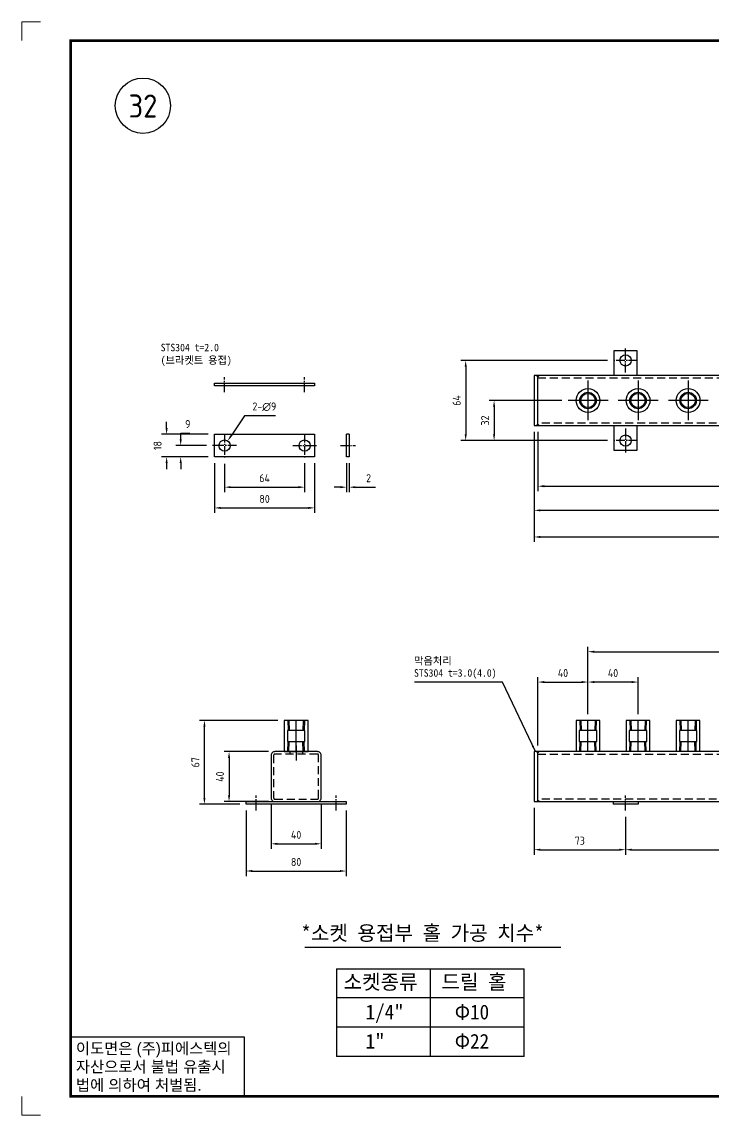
# Model space of a CAD drawing. Header units: millimetres. Extents: x 282 to 14566, y -4134 to 5341.
# Drawn here: x 8049 to 8602, y -4134 to -3260 of the extents above; entities that cross this region are included whole.
import ezdxf
from ezdxf.enums import TextEntityAlignment as Align

# ---------------------------------------------------------------- set-up
doc = ezdxf.new("R2010")
doc.units = ezdxf.units.MM
for name, pattern in [('CENTER', [50.8, 31.75, -6.35, 6.35, -6.35]), ('CENTER1', [10, 7, -1, 1, -1]), ('HIDDEN2', [4.7625, 3.175, -1.5875])]:
    doc.linetypes.add(name, pattern=pattern)
for name, color, linetype in [('CENTER', 1, 'CENTER'), ('FORMAT-1', 7, 'Continuous'), ('THIN', 3, 'Continuous')]:
    doc.layers.add(name, color=color, linetype=linetype)
doc.styles.add('h1', font='')
doc.styles.add('HAN', font='')
doc.styles.get("Standard").update_dxf_attribs({"font": 'ISOCP.SHX', "bigfont": 'WHGTXT.SHX'})
doc.styles.get('h1').set_extended_font_data('New Gulim')
doc.styles.get('HAN').set_extended_font_data('GulimChe')
doc.dimstyles.new('PS-2', dxfattribs={"dimscale": 2, "dimtxt": 3.2, "dimasz": 2.5, "dimexe": 2, "dimexo": 2.5, "dimgap": 2, "dimtad": 1, "dimtoh": 1, "dimrnd": 0.05, "dimzin": 12, "dimdsep": 46, "dimtxsty": 'Standard', "dimcen": 0, "dimclrt": 2, "dimazin": 3, "dimtfac": 1, "dimtofl": 0, "dimtmove": 0, "dimatfit": 3, "dimfxl": 0, "dimtolj": 1, "dimtzin": 0, "dimarcsym": 0})

# ---------------------------------------------------------------- blocks, each defined once
blk = doc.blocks.new('rcw345trcw45t')
for p, q in [((53002.75, -14361.01), (52983.75, -14361.01)), ((52983.75, -14361.01), (52983.75, -14386.01)), ((52987.52, -14361.01), (52987.77, -14369.01)), ((52998.97, -14361.01), (52998.72, -14369.01)), ((53002.75, -14386.01), (53002.75, -14361.01)), ((52987.52, -14386.01), (52987.77, -14378.01)), ((52998.97, -14386.01), (52998.72, -14378.01)), ((52983.75, -14386.01), (53002.75, -14386.01))]:
    blk.add_line(p, q)
blk.add_lwpolyline([(52986.25, -14377.76, 0.414214), (52986.5, -14378.01), (53000, -14378.01, 0.414214), (53000.25, -14377.76), (53000.25, -14369.26, 0.414214), (53000, -14369.01), (52986.5, -14369.01, 0.414214), (52986.25, -14369.26)], format="xyb", close=True)
at = {"layer": 'CENTER'}
blk.add_lwpolyline([(52993.25, -14386.01), (52993.25, -14378.01), (52993.25, -14369.01), (52993.25, -14361.01)], dxfattribs=at)
at = {"layer": 'THIN'}
for p, q in [((52986.67, -14361.01), (52986.92, -14369.01)), ((52999.83, -14361.01), (52999.58, -14369.01)), ((52986.67, -14386.01), (52986.92, -14378.01)), ((52999.83, -14386.01), (52999.58, -14378.01))]:
    blk.add_line(p, q, dxfattribs=at)
blk = doc.blocks.new('*D526')
at = {"color": 0, "lineweight": -2}
for p, q in [((8228.53, -3890.1), (8228.53, -3942.53)), ((8308.53, -3890.1), (8308.53, -3942.53)), ((8233.53, -3938.53), (8303.53, -3938.53))]:
    blk.add_line(p, q, dxfattribs=at)
at = {"color": 0}
for points in [[(8233.53, -3937.7), (8233.53, -3939.36), (8228.53, -3938.53)], [(8303.53, -3937.7), (8303.53, -3939.36), (8308.53, -3938.53)]]:
    blk.add_solid(points, dxfattribs=at)
at = {"layer": 'DEFPOINTS', "color": 0}
for p in [(8228.53, -3885.1), (8308.53, -3885.1), (8308.53, -3938.53)]:
    blk.add_point(p, dxfattribs=at)
at = {"color": 2, "insert": (8268.53, -3931.33), "char_height": 6.4, "attachment_point": 5}
blk.add_mtext('\\A1;80', dxfattribs=at)
blk = doc.blocks.new('*D527')
at = {"color": 0, "lineweight": -2}
for p, q in [((8203.34, -3612.45), (8203.34, -3652.29)), ((8283.34, -3612.45), (8283.34, -3652.29)), ((8208.34, -3648.29), (8278.34, -3648.29))]:
    blk.add_line(p, q, dxfattribs=at)
at = {"color": 0}
for points in [[(8208.34, -3647.46), (8208.34, -3649.12), (8203.34, -3648.29)], [(8278.34, -3647.46), (8278.34, -3649.12), (8283.34, -3648.29)]]:
    blk.add_solid(points, dxfattribs=at)
at = {"layer": 'DEFPOINTS', "color": 0}
for p in [(8203.34, -3607.45), (8283.34, -3607.45), (8283.34, -3648.29)]:
    blk.add_point(p, dxfattribs=at)
at = {"color": 2, "insert": (8243.34, -3641.09), "char_height": 6.4, "attachment_point": 5}
blk.add_mtext('\\A1;80', dxfattribs=at)
blk = doc.blocks.new('*D528')
at = {"color": 0, "lineweight": -2}
for p, q in [((8211.34, -3612.95), (8211.34, -3635.72)), ((8275.34, -3612.45), (8275.34, -3635.72)), ((8216.34, -3631.72), (8270.34, -3631.72))]:
    blk.add_line(p, q, dxfattribs=at)
at = {"color": 0}
for points in [[(8216.34, -3630.89), (8216.34, -3632.55), (8211.34, -3631.72)], [(8270.34, -3630.89), (8270.34, -3632.55), (8275.34, -3631.72)]]:
    blk.add_solid(points, dxfattribs=at)
at = {"layer": 'DEFPOINTS', "color": 0}
for p in [(8211.34, -3607.95), (8275.34, -3607.45), (8275.34, -3631.72)]:
    blk.add_point(p, dxfattribs=at)
at = {"color": 2, "insert": (8243.34, -3624.52), "char_height": 6.4, "attachment_point": 5}
blk.add_mtext('\\A1;64', dxfattribs=at)
blk = doc.blocks.new('*D529')
at = {"color": 0, "lineweight": -2}
for p, q in [((8176.3, -3593.45), (8176.3, -3588.45)), ((8176.3, -3588.45), (8183.57, -3588.45)), ((8196.84, -3598.45), (8172.3, -3598.45)), ((8198.34, -3607.45), (8172.3, -3607.45)), ((8176.3, -3612.45), (8176.3, -3617.45))]:
    blk.add_line(p, q, dxfattribs=at)
at = {"color": 0}
for points in [[(8175.47, -3593.45), (8177.14, -3593.45), (8176.3, -3598.45)], [(8175.47, -3612.45), (8177.14, -3612.45), (8176.3, -3607.45)]]:
    blk.add_solid(points, dxfattribs=at)
at = {"layer": 'DEFPOINTS', "color": 0}
for p in [(8176.3, -3598.45), (8201.84, -3598.45), (8203.34, -3607.45)]:
    blk.add_point(p, dxfattribs=at)
at = {"color": 2, "insert": (8181.93, -3581.25), "char_height": 6.4, "attachment_point": 5}
blk.add_mtext('\\A1;9', dxfattribs=at)
blk = doc.blocks.new('*D530')
at = {"color": 0, "lineweight": -2}
for p, q in [((8165.05, -3584.45), (8165.05, -3579.45)), ((8198.34, -3589.45), (8161.05, -3589.45)), ((8198.34, -3607.45), (8161.05, -3607.45)), ((8165.05, -3612.45), (8165.05, -3617.45))]:
    blk.add_line(p, q, dxfattribs=at)
at = {"color": 0}
for points in [[(8164.22, -3584.45), (8165.89, -3584.45), (8165.05, -3589.45)], [(8164.22, -3612.45), (8165.89, -3612.45), (8165.05, -3607.45)]]:
    blk.add_solid(points, dxfattribs=at)
at = {"layer": 'DEFPOINTS', "color": 0}
for p in [(8203.34, -3589.45), (8165.05, -3607.45), (8203.34, -3607.45)]:
    blk.add_point(p, dxfattribs=at)
at = {"color": 2, "insert": (8157.85, -3598.45), "char_height": 6.4, "attachment_point": 5, "rotation": 90}
blk.add_mtext('\\A1;18', dxfattribs=at)
blk = doc.blocks.new('*D531')
at = {"color": 0, "lineweight": -2}
for p, q in [((8308.89, -3612.45), (8308.89, -3635.72)), ((8310.89, -3612.45), (8310.89, -3635.72)), ((8303.89, -3631.72), (8298.89, -3631.72)), ((8315.89, -3631.72), (8331.99, -3631.72))]:
    blk.add_line(p, q, dxfattribs=at)
at = {"color": 0}
for points in [[(8303.89, -3630.89), (8303.89, -3632.55), (8308.89, -3631.72)], [(8315.89, -3630.89), (8315.89, -3632.55), (8310.89, -3631.72)]]:
    blk.add_solid(points, dxfattribs=at)
at = {"layer": 'DEFPOINTS', "color": 0}
for p in [(8308.89, -3607.45), (8310.89, -3607.45), (8310.89, -3631.72)]:
    blk.add_point(p, dxfattribs=at)
at = {"color": 2, "insert": (8326.44, -3624.52), "char_height": 6.4, "attachment_point": 5}
blk.add_mtext('\\A1;2', dxfattribs=at)
blk = doc.blocks.new('*D532')
at = {"color": 0, "lineweight": -2}
for p, q in [((8227.27, -3574.61), (8216.62, -3590.55)), ((8252.11, -3574.61), (8227.27, -3574.61))]:
    blk.add_line(p, q, dxfattribs=at)
at = {"color": 0}
blk.add_solid([(8215.93, -3590.09), (8217.31, -3591.02), (8213.84, -3594.71)], dxfattribs=at)
at = {"layer": 'DEFPOINTS', "color": 0}
for p in [(8213.84, -3594.71), (8208.84, -3602.19)]:
    blk.add_point(p, dxfattribs=at)
at = {"color": 2, "insert": (8243.16, -3567.41), "char_height": 6.4, "attachment_point": 5}
blk.add_mtext('\\A1;2-∅9', dxfattribs=at)
blk = doc.blocks.new('t3')
for p, q in [((0, 15.88), (46.25, 15.88)), ((0, 15.88), (0, 0)), ((46.25, 15.88), (46.25, 0)), ((0, 0), (46.25, 0))]:
    blk.add_line(p, q)
at = {"color": 1, "style": 'h1'}
for s, p in [('이도면은 (주)피에스텍의', (1.4, 11.29)), ('자산으로서 불법 유출시', (1.4, 6.41)), ('법에 의하여 처벌됨.', (1.4, 1.52))]:
    blk.add_text(s, height=3, dxfattribs=at).set_placement(p)
blk = doc.blocks.new('format-3')
at = {"color": 3, "lineweight": 9}
for p, q in [((0, 286.3), (0, 291.3)), ((5, 291.3), (0, 291.3)), ((0, 5), (0, 0)), ((5, 0), (0, 0))]:
    blk.add_line(p, q, dxfattribs=at)
at = {"layer": 'FORMAT-1', "const_width": 0.7}
blk.add_lwpolyline([(13, 5), (13, 286.3), (414.5, 286.3), (414.5, 5)], close=True, dxfattribs=at)
blk.add_blockref('t3', (13, 5))
at = {"style": 'HAN'}
for tag, height, p in [('MODEL-NAME', 3, (386.1, 31.53)), ('SCALE', 2.7, (320.81, 26.29)), ('PART-NAME', 3, (386.1, 26.29)), ('DRA-BY', 3, (260.72, 19.44)), ('CH-BY', 3, (277.21, 19.44)), ('APP-BY', 3, (293.7, 19.44)), ('PART-NO', 3, (386.1, 21.01)), ('CH-DATE', 2.5, (277.21, 7.47)), ('관련업체', 3, (333.52, 9.26)), ('DRA-DATE', 2.5, (260.72, 7.47)), ('APP-DATE', 2.5, (293.7, 7.47))]:
    blk.add_attdef(tag, text='', height=height, dxfattribs=at).set_placement(p, align=Align.MIDDLE_CENTER)
blk = doc.blocks.new('*D475')
at = {"color": 0, "lineweight": -2}
for p, q in [((8461.75, -3838.1), (8461.75, -3783.5)), ((8501.75, -3813.1), (8501.75, -3783.5)), ((8466.75, -3787.5), (8496.75, -3787.5))]:
    blk.add_line(p, q, dxfattribs=at)
at = {"color": 0}
for points in [[(8466.75, -3786.67), (8466.75, -3788.33), (8461.75, -3787.5)], [(8496.75, -3786.67), (8496.75, -3788.33), (8501.75, -3787.5)]]:
    blk.add_solid(points, dxfattribs=at)
at = {"layer": 'DEFPOINTS', "color": 0}
for p in [(8501.75, -3787.5), (8501.75, -3818.1), (8461.75, -3843.1)]:
    blk.add_point(p, dxfattribs=at)
at = {"color": 2, "insert": (8481.75, -3780.3), "char_height": 6.4, "attachment_point": 5}
blk.add_mtext('\\A1;40', dxfattribs=at)
blk = doc.blocks.new('*D476')
at = {"color": 0, "lineweight": -2}
for p, q in [((8501.75, -3813.1), (8501.75, -3759.23)), ((8506.75, -3763.23), (9016.75, -3763.23)), ((9021.75, -3813.1), (9021.75, -3759.23))]:
    blk.add_line(p, q, dxfattribs=at)
at = {"color": 0}
for points in [[(8506.75, -3762.4), (8506.75, -3764.06), (8501.75, -3763.23)], [(9016.75, -3762.4), (9016.75, -3764.06), (9021.75, -3763.23)]]:
    blk.add_solid(points, dxfattribs=at)
at = {"layer": 'DEFPOINTS', "color": 0}
for p in [(9021.75, -3763.23), (8501.75, -3818.1), (9021.75, -3818.1)]:
    blk.add_point(p, dxfattribs=at)
at = {"color": 2, "insert": (8761.75, -3756.03), "char_height": 6.4, "attachment_point": 5}
blk.add_mtext('\\A1;P-40*13=520', dxfattribs=at)
blk = doc.blocks.new('*D478')
at = {"color": 0, "lineweight": -2}
for p, q in [((8461.75, -3587.44), (8461.75, -3634.95)), ((9061.75, -3587.44), (9061.75, -3634.95)), ((8466.75, -3630.95), (9056.75, -3630.95))]:
    blk.add_line(p, q, dxfattribs=at)
at = {"color": 0}
for points in [[(8466.75, -3630.11), (8466.75, -3631.78), (8461.75, -3630.95)], [(9056.75, -3630.11), (9056.75, -3631.78), (9061.75, -3630.95)]]:
    blk.add_solid(points, dxfattribs=at)
at = {"layer": 'DEFPOINTS', "color": 0}
for p in [(8461.75, -3582.44), (9061.75, -3582.44), (9061.75, -3630.95)]:
    blk.add_point(p, dxfattribs=at)
at = {"color": 2, "insert": (8761.75, -3623.75), "char_height": 6.4, "attachment_point": 5}
blk.add_mtext('\\A1;600', dxfattribs=at)
blk = doc.blocks.new('*D479')
at = {"color": 0, "lineweight": -2}
for p, q in [((8458.75, -3587.44), (8458.75, -3654.25)), ((9064.75, -3587.44), (9064.75, -3654.25)), ((9059.75, -3650.25), (8463.75, -3650.25))]:
    blk.add_line(p, q, dxfattribs=at)
at = {"color": 0}
for points in [[(8463.75, -3649.42), (8463.75, -3651.09), (8458.75, -3650.25)], [(9059.75, -3649.42), (9059.75, -3651.09), (9064.75, -3650.25)]]:
    blk.add_solid(points, dxfattribs=at)
at = {"layer": 'DEFPOINTS', "color": 0}
for p in [(8458.75, -3582.44), (9064.75, -3582.44), (8458.75, -3650.25)]:
    blk.add_point(p, dxfattribs=at)
at = {"color": 2, "insert": (8761.75, -3643.05), "char_height": 6.4, "attachment_point": 5}
blk.add_mtext('\\A1;606', dxfattribs=at)
blk = doc.blocks.new('*D480')
at = {"color": 0, "lineweight": -2}
for p, q in [((9104.75, -3582.26), (9104.75, -3675.52)), ((8458.75, -3587.44), (8458.75, -3675.52)), ((8463.75, -3671.52), (9099.75, -3671.52))]:
    blk.add_line(p, q, dxfattribs=at)
at = {"color": 0}
for points in [[(8463.75, -3670.69), (8463.75, -3672.35), (8458.75, -3671.52)], [(9099.75, -3670.69), (9099.75, -3672.35), (9104.75, -3671.52)]]:
    blk.add_solid(points, dxfattribs=at)
at = {"layer": 'DEFPOINTS', "color": 0}
for p in [(8458.75, -3582.44), (9104.75, -3577.26), (9104.75, -3671.52)]:
    blk.add_point(p, dxfattribs=at)
at = {"color": 2, "insert": (8781.75, -3664.32), "char_height": 6.4, "attachment_point": 5}
blk.add_mtext('\\A1;646%%P5', dxfattribs=at)
blk = doc.blocks.new('*D637')
at = {"color": 0, "lineweight": -2}
for p, q in [((8248.53, -3885.1), (8248.53, -3920.8)), ((8288.53, -3885.1), (8288.53, -3920.8)), ((8253.53, -3916.8), (8283.53, -3916.8))]:
    blk.add_line(p, q, dxfattribs=at)
at = {"color": 0}
for points in [[(8253.53, -3915.97), (8253.53, -3917.64), (8248.53, -3916.8)], [(8283.53, -3915.97), (8283.53, -3917.64), (8288.53, -3916.8)]]:
    blk.add_solid(points, dxfattribs=at)
at = {"layer": 'DEFPOINTS', "color": 0}
for p in [(8248.53, -3880.1), (8288.53, -3880.1), (8288.53, -3916.8)]:
    blk.add_point(p, dxfattribs=at)
at = {"color": 2, "insert": (8268.53, -3909.6), "char_height": 6.4, "attachment_point": 5}
blk.add_mtext('\\A1;40', dxfattribs=at)
blk = doc.blocks.new('*D481')
at = {"color": 0, "lineweight": -2}
for p, q in [((8254.03, -3818.1), (8191.27, -3818.1)), ((8195.27, -3880.1), (8195.27, -3823.1)), ((8223.53, -3885.1), (8191.27, -3885.1))]:
    blk.add_line(p, q, dxfattribs=at)
at = {"color": 0}
for points in [[(8194.44, -3823.1), (8196.1, -3823.1), (8195.27, -3818.1)], [(8194.44, -3880.1), (8196.1, -3880.1), (8195.27, -3885.1)]]:
    blk.add_solid(points, dxfattribs=at)
at = {"layer": 'DEFPOINTS', "color": 0}
for p in [(8195.27, -3818.1), (8259.03, -3818.1), (8228.53, -3885.1)]:
    blk.add_point(p, dxfattribs=at)
at = {"color": 2, "insert": (8188.07, -3851.6), "char_height": 6.4, "attachment_point": 5, "rotation": 90}
blk.add_mtext('\\A1;67', dxfattribs=at)
blk = doc.blocks.new('*D638')
at = {"color": 0, "lineweight": -2}
for p, q in [((8246.53, -3843.1), (8210.94, -3843.1)), ((8214.94, -3848.1), (8214.94, -3878.1)), ((8246.53, -3883.1), (8210.94, -3883.1))]:
    blk.add_line(p, q, dxfattribs=at)
at = {"color": 0}
for points in [[(8214.11, -3848.1), (8215.77, -3848.1), (8214.94, -3843.1)], [(8214.11, -3878.1), (8215.77, -3878.1), (8214.94, -3883.1)]]:
    blk.add_solid(points, dxfattribs=at)
at = {"layer": 'DEFPOINTS', "color": 0}
for p in [(8251.53, -3843.1), (8214.94, -3883.1), (8251.53, -3883.1)]:
    blk.add_point(p, dxfattribs=at)
at = {"color": 2, "insert": (8207.74, -3863.1), "char_height": 6.4, "attachment_point": 5, "rotation": 90}
blk.add_mtext('\\A1;40', dxfattribs=at)
blk = doc.blocks.new('*D492')
at = {"color": 0, "lineweight": -2}
for p, q in [((8501.75, -3813.1), (8501.75, -3783.5)), ((8541.75, -3813.1), (8541.75, -3783.5)), ((8536.75, -3787.5), (8506.75, -3787.5))]:
    blk.add_line(p, q, dxfattribs=at)
at = {"color": 0}
for points in [[(8506.75, -3786.67), (8506.75, -3788.33), (8501.75, -3787.5)], [(8536.75, -3786.67), (8536.75, -3788.33), (8541.75, -3787.5)]]:
    blk.add_solid(points, dxfattribs=at)
at = {"layer": 'DEFPOINTS', "color": 0}
for p in [(8501.75, -3787.5), (8501.75, -3818.1), (8541.75, -3818.1)]:
    blk.add_point(p, dxfattribs=at)
at = {"color": 2, "insert": (8521.75, -3780.3), "char_height": 6.4, "attachment_point": 5}
blk.add_mtext('\\A1;40', dxfattribs=at)
blk = doc.blocks.new('*D495')
at = {"color": 0, "lineweight": -2}
for p, q in [((8480.75, -3562.44), (8422.74, -3562.44)), ((8426.74, -3567.44), (8426.74, -3589.44)), ((8517.25, -3594.44), (8422.74, -3594.44))]:
    blk.add_line(p, q, dxfattribs=at)
at = {"color": 0}
for points in [[(8425.9, -3567.44), (8427.57, -3567.44), (8426.74, -3562.44)], [(8425.9, -3589.44), (8427.57, -3589.44), (8426.74, -3594.44)]]:
    blk.add_solid(points, dxfattribs=at)
at = {"layer": 'DEFPOINTS', "color": 0}
for p in [(8485.75, -3562.44), (8426.74, -3594.44), (8522.25, -3594.44)]:
    blk.add_point(p, dxfattribs=at)
at = {"color": 2, "insert": (8419.54, -3578.44), "char_height": 6.4, "attachment_point": 5, "rotation": 90}
blk.add_mtext('\\A1;32', dxfattribs=at)
blk = doc.blocks.new('*D496')
at = {"color": 0, "lineweight": -2}
for p, q in [((8517.25, -3530.44), (8400.04, -3530.44)), ((8404.04, -3535.44), (8404.04, -3589.44)), ((8517.25, -3594.44), (8400.04, -3594.44))]:
    blk.add_line(p, q, dxfattribs=at)
at = {"color": 0}
for points in [[(8403.2, -3535.44), (8404.87, -3535.44), (8404.04, -3530.44)], [(8403.2, -3589.44), (8404.87, -3589.44), (8404.04, -3594.44)]]:
    blk.add_solid(points, dxfattribs=at)
at = {"layer": 'DEFPOINTS', "color": 0}
for p in [(8522.25, -3530.44), (8404.04, -3594.44), (8522.25, -3594.44)]:
    blk.add_point(p, dxfattribs=at)
at = {"color": 2, "insert": (8396.84, -3562.44), "char_height": 6.4, "attachment_point": 5, "rotation": 90}
blk.add_mtext('\\A1;64', dxfattribs=at)
blk = doc.blocks.new('*D497')
at = {"color": 0, "lineweight": -2}
for p, q in [((8458.75, -3888.1), (8458.75, -3925.49)), ((8531.75, -3895.1), (8531.75, -3925.49)), ((8463.75, -3921.49), (8526.75, -3921.49))]:
    blk.add_line(p, q, dxfattribs=at)
at = {"color": 0}
for points in [[(8463.75, -3920.66), (8463.75, -3922.33), (8458.75, -3921.49)], [(8526.75, -3920.66), (8526.75, -3922.33), (8531.75, -3921.49)]]:
    blk.add_solid(points, dxfattribs=at)
at = {"layer": 'DEFPOINTS', "color": 0}
for p in [(8458.75, -3883.1), (8531.75, -3890.1), (8531.75, -3921.49)]:
    blk.add_point(p, dxfattribs=at)
at = {"color": 2, "insert": (8495.25, -3914.29), "char_height": 6.4, "attachment_point": 5}
blk.add_mtext('\\A1;73', dxfattribs=at)
blk = doc.blocks.new('*D500')
at = {"color": 0, "lineweight": -2}
for p, q in [((8531.75, -3895.1), (8531.75, -3925.49)), ((8981.75, -3895.1), (8981.75, -3925.49)), ((8536.75, -3921.49), (8976.75, -3921.49))]:
    blk.add_line(p, q, dxfattribs=at)
at = {"color": 0}
for points in [[(8536.75, -3920.66), (8536.75, -3922.33), (8531.75, -3921.49)], [(8976.75, -3920.66), (8976.75, -3922.33), (8981.75, -3921.49)]]:
    blk.add_solid(points, dxfattribs=at)
at = {"layer": 'DEFPOINTS', "color": 0}
for p in [(8531.75, -3890.1), (8981.75, -3890.1), (8981.75, -3921.49)]:
    blk.add_point(p, dxfattribs=at)
at = {"color": 2, "insert": (8756.75, -3914.29), "char_height": 6.4, "attachment_point": 5}
blk.add_mtext('\\A1;450', dxfattribs=at)

msp = doc.modelspace()

# ---------------------------------------------------------------- hatches: boundary and pattern name
for points in [[(8461.753, -3543.439), (8460.753, -3542.439), (8462.753, -3542.439)], [(8462.753, -3582.439), (8461.753, -3581.439), (8460.753, -3582.439)], [(8461.753, -3844.099), (8460.753, -3843.099), (8462.753, -3843.099)], [(8462.753, -3883.099), (8461.753, -3882.099), (8460.753, -3883.099)]]:
    msp.add_hatch(color=256).paths.add_polyline_path(points)

# ---------------------------------------------------------------- linework, layer by layer
at = {"color": 1, "linetype": 'CENTER1'}
for p, q in [((8531.753, -3539.939), (8531.753, -3520.939)), ((8541.253, -3530.439), (8522.253, -3530.439)), ((8211.342, -3555.682), (8211.342, -3543.682)), ((8275.342, -3555.682), (8275.342, -3543.682)), ((8211.342, -3588.952), (8211.342, -3607.952)), ((8275.342, -3588.952), (8275.342, -3607.952)), ((8531.753, -3584.939), (8531.753, -3603.939)), ((8220.842, -3598.452), (8201.842, -3598.452)), ((8265.842, -3598.452), (8284.842, -3598.452)), ((8303.887, -3598.452), (8315.887, -3598.452)), ((8541.253, -3594.439), (8522.253, -3594.439)), ((8236.534, -3890.099), (8236.534, -3878.099)), ((8300.534, -3890.099), (8300.534, -3878.099)), ((8531.753, -3890.099), (8531.753, -3878.099))]:
    msp.add_line(p, q, dxfattribs=at)
for p, q in [((8522.753, -3542.439), (8522.753, -3522.439)), ((8522.753, -3522.439), (8540.753, -3522.439)), ((8540.753, -3522.439), (8540.753, -3542.439)), ((8203.342, -3548.682), (8283.342, -3548.682)), ((8203.342, -3550.682), (8203.342, -3548.682)), ((8283.342, -3550.682), (8203.342, -3550.682)), ((8283.342, -3548.682), (8283.342, -3550.682)), ((8522.753, -3602.439), (8522.753, -3582.439)), ((8540.753, -3582.439), (8540.753, -3602.439)), ((8203.342, -3589.452), (8283.342, -3589.452)), ((8203.342, -3607.452), (8203.342, -3589.452)), ((8283.342, -3589.452), (8283.342, -3607.452)), ((8310.887, -3589.452), (8308.887, -3589.452)), ((8308.887, -3607.452), (8308.887, -3589.452)), ((8310.887, -3589.452), (8310.887, -3607.452)), ((8283.342, -3607.452), (8203.342, -3607.452)), ((8310.887, -3607.452), (8308.887, -3607.452)), ((8540.753, -3602.439), (8522.753, -3602.439)), ((8511.253, -3818.099), (8492.253, -3818.099)), ((8492.253, -3818.099), (8492.253, -3843.099)), ((8496.031, -3818.099), (8496.281, -3826.099)), ((8507.476, -3818.099), (8507.226, -3826.099)), ((8511.253, -3843.099), (8511.253, -3818.099)), ((8551.253, -3818.099), (8532.253, -3818.099)), ((8532.253, -3818.099), (8532.253, -3843.099)), ((8536.031, -3818.099), (8536.281, -3826.099)), ((8547.476, -3818.099), (8547.226, -3826.099)), ((8551.253, -3843.099), (8551.253, -3818.099)), ((8591.253, -3818.099), (8572.253, -3818.099)), ((8572.253, -3818.099), (8572.253, -3843.099)), ((8576.031, -3818.099), (8576.281, -3826.099)), ((8587.476, -3818.099), (8587.226, -3826.099)), ((8591.253, -3843.099), (8591.253, -3818.099)), ((8496.031, -3843.099), (8496.281, -3835.099)), ((8507.476, -3843.099), (8507.226, -3835.099)), ((8536.031, -3843.099), (8536.281, -3835.099)), ((8547.476, -3843.099), (8547.226, -3835.099)), ((8576.031, -3843.099), (8576.281, -3835.099)), ((8587.476, -3843.099), (8587.226, -3835.099)), ((8228.534, -3883.099), (8308.534, -3883.099)), ((8228.534, -3885.099), (8228.534, -3883.099)), ((8308.534, -3885.099), (8228.534, -3885.099)), ((8308.534, -3883.099), (8308.534, -3885.099)), ((8521.753, -3883.099), (8521.753, -3885.099)), ((8541.753, -3885.099), (8521.753, -3885.099)), ((8541.753, -3883.099), (8541.753, -3885.099)), ((8275.432, -3999.545), (8480.024, -3999.545)), ((8300.926, -4016.617), (8450.686, -4016.617)), ((8300.926, -4016.617), (8300.926, -4086.817)), ((8375.806, -4086.817), (8375.806, -4016.617)), ((8450.686, -4086.817), (8450.686, -4016.617)), ((8450.686, -4040.017), (8300.926, -4040.017)), ((8450.686, -4063.417), (8300.926, -4063.417)), ((8450.686, -4086.817), (8300.926, -4086.817))]:
    msp.add_line(p, q)
at = {"color": 2, "linetype": 'HIDDEN2', "ltscale": 2}
for p, q in [((8461.753, -3544.439), (9061.753, -3544.439)), ((9061.753, -3580.439), (8461.753, -3580.439)), ((8263.534, -3843.099), (8263.534, -3845.099)), ((8273.534, -3843.099), (8273.534, -3845.099)), ((8461.753, -3845.099), (9061.753, -3845.099)), ((9061.753, -3881.099), (8461.753, -3881.099))]:
    msp.add_line(p, q, dxfattribs=at)
at = {"color": 1, "linetype": 'CENTER1', "ltscale": 2}
msp.add_line((8268.534, -3838.099), (8268.534, -3850.099), dxfattribs=at)
for points in [[(9064.753, -3542.439), (8458.753, -3542.439), (8458.753, -3582.439), (9064.753, -3582.439)], [(8460.753, -3582.439), (8461.753, -3581.439), (8461.753, -3543.439), (8460.753, -3542.439)], [(8461.753, -3543.439), (8462.753, -3542.439)], [(8462.753, -3582.439), (8461.753, -3581.439)], [(9064.753, -3843.099), (8458.753, -3843.099), (8458.753, -3883.099), (9064.753, -3883.099)], [(8460.753, -3883.099), (8461.753, -3882.099), (8461.753, -3844.099), (8460.753, -3843.099)], [(8461.753, -3844.099), (8462.753, -3843.099)], [(8462.753, -3883.099), (8461.753, -3882.099)]]:
    msp.add_lwpolyline(points)
for points in [[(8494.753, -3834.849, 0.4142136), (8495.003, -3835.099), (8508.503, -3835.099, 0.4142136), (8508.753, -3834.849), (8508.753, -3826.349, 0.4142136), (8508.503, -3826.099), (8495.003, -3826.099, 0.4142136), (8494.753, -3826.349)], [(8534.753, -3834.849, 0.4142136), (8535.003, -3835.099), (8548.503, -3835.099, 0.4142136), (8548.753, -3834.849), (8548.753, -3826.349, 0.4142136), (8548.503, -3826.099), (8535.003, -3826.099, 0.4142136), (8534.753, -3826.349)], [(8574.753, -3834.849, 0.4142136), (8575.003, -3835.099), (8588.503, -3835.099, 0.4142136), (8588.753, -3834.849), (8588.753, -3826.349, 0.4142136), (8588.503, -3826.099), (8575.003, -3826.099, 0.4142136), (8574.753, -3826.349)], [(8285.534, -3843.099), (8251.534, -3843.099, 0.4142136), (8248.534, -3846.099), (8248.534, -3880.099, 0.4142136), (8251.534, -3883.099), (8285.534, -3883.099, 0.4142136), (8288.534, -3880.099), (8288.534, -3846.099, 0.4142136)]]:
    msp.add_lwpolyline(points, format="xyb", close=True)
at = {"color": 2, "linetype": 'HIDDEN2', "ltscale": 2}
msp.add_lwpolyline([(8285.534, -3845.099), (8251.534, -3845.099, 0.4142136), (8250.534, -3846.099), (8250.534, -3880.099, 0.4142136), (8251.534, -3881.099), (8285.534, -3881.099, 0.4142136), (8286.534, -3880.099), (8286.534, -3846.099, 0.4142136)], format="xyb", close=True, dxfattribs=at)
at = {"ltscale": 10}
msp.add_circle((8146.114, -3326.81), 22.081, dxfattribs=at)
for centre, radius in [((8531.753, -3530.439), 4.5), ((8501.753, -3562.439), 9.5), ((8501.753, -3562.439), 5.722), ((8541.753, -3562.439), 9.5), ((8541.753, -3562.439), 5.722), ((8581.753, -3562.439), 9.5), ((8581.753, -3562.439), 5.722), ((8531.753, -3594.439), 4.5), ((8211.342, -3598.452), 4.5), ((8275.342, -3598.452), 4.5)]:
    msp.add_circle(centre, radius)
at = {"layer": 'CENTER'}
for p, q in [((8501.753, -3546.439), (8501.753, -3578.439)), ((8541.753, -3546.439), (8541.753, -3578.439)), ((8581.753, -3546.439), (8581.753, -3578.439)), ((8517.753, -3562.439), (8485.753, -3562.439)), ((8557.753, -3562.439), (8525.753, -3562.439)), ((8597.753, -3562.439), (8565.753, -3562.439))]:
    msp.add_line(p, q, dxfattribs=at)
for points in [[(8501.753, -3843.099), (8501.753, -3818.099)], [(8541.753, -3843.099), (8541.753, -3818.099)], [(8581.753, -3843.099), (8581.753, -3818.099)]]:
    msp.add_lwpolyline(points, dxfattribs=at)
at = {"layer": 'THIN'}
for p, q in [((8495.175, -3818.099), (8495.425, -3826.099)), ((8508.332, -3818.099), (8508.082, -3826.099)), ((8535.175, -3818.099), (8535.425, -3826.099)), ((8548.332, -3818.099), (8548.082, -3826.099)), ((8575.175, -3818.099), (8575.425, -3826.099)), ((8588.332, -3818.099), (8588.082, -3826.099)), ((8495.175, -3843.099), (8495.425, -3835.099)), ((8508.332, -3843.099), (8508.082, -3835.099)), ((8535.175, -3843.099), (8535.425, -3835.099)), ((8548.332, -3843.099), (8548.082, -3835.099)), ((8575.175, -3843.099), (8575.425, -3835.099)), ((8588.332, -3843.099), (8588.082, -3835.099))]:
    msp.add_line(p, q, dxfattribs=at)
for centre in [(8501.753, -3562.439), (8541.753, -3562.439), (8581.753, -3562.439)]:
    msp.add_circle(centre, 6.578, dxfattribs=at)

# ---------------------------------------------------------------- block references
at = {"xscale": 3, "yscale": 3, "zscale": 3}
msp.add_blockref('format-3', (8049.389, -4133.677), dxfattribs=at)
msp.add_blockref('rcw345trcw45t', (-44724.714, 10542.907))

# ---------------------------------------------------------------- texts
at = {"color": 2, "style": 'HAN'}
for s, height, p in [('STS304 t=2.0', 6, (8160.308, -3523.067)), ('(브라켓트 용접)', 6, (8160.308, -3533.214)), ('막음처리', 6, (8362.754, -3773.489)), ('STS304 t=3.0(4.0)', 6, (8362.754, -3783.203)), ('*소켓 용접부 홀 가공 치수*', 11.7936, (8272.695, -3994.026)), ('소켓종류', 11.7936, (8306.395, -4033.103)), ('드릴 홀', 11.7936, (8384.643, -4033.103)), ('1/4"', 11.7936, (8324.035, -4057.129)), ('Φ10', 11.7936, (8395.286, -4057.129)), ('1"', 11.7936, (8324.035, -4080.529)), ('Φ22', 11.7936, (8395.286, -4080.529))]:
    msp.add_text(s, height=height, dxfattribs=at).set_placement(p)
at = {"color": 2, "ltscale": 10, "insert": (8146.16, -3327.048), "char_height": 18.432, "attachment_point": 5}
msp.add_mtext('\\A1;32', dxfattribs=at)

# ---------------------------------------------------------------- dimensions: what is measured, and where the dimension line sits
for base, p1, p2, picture, middle in [((8404.037, -3594.439), (8522.253, -3530.439), (8522.253, -3594.439), '*D496', (8396.837, -3562.439)), ((8426.736, -3594.439), (8485.753, -3562.439), (8522.253, -3594.439), '*D495', (8419.535, -3578.439)), ((8165.055, -3607.452), (8203.342, -3589.452), (8203.342, -3607.452), '*D530', (8157.855, -3598.452)), ((8176.304, -3598.452), (8203.342, -3607.452), (8201.842, -3598.452), '*D529', (8181.935, -3581.252)), ((8195.269, -3818.099), (8228.534, -3885.099), (8259.034, -3818.099), '*D481', (8188.069, -3851.599)), ((8214.939, -3883.099), (8251.534, -3843.099), (8251.534, -3883.099), '*D638', (8207.739, -3863.099))]:
    dim = msp.add_linear_dim(base=base, p1=p1, p2=p2, angle=90, dimstyle='PS-2')
    dim.commit()
    dim.dimension.update_dxf_attribs({"geometry": picture, "text_midpoint": middle})
dim = msp.add_diameter_dim_2p(p1=(8208.842, -3602.193), p2=(8213.842, -3594.71), text='2-<>', dimstyle='PS-2')
dim.commit()
dim.dimension.update_dxf_attribs({"geometry": '*D532', "text_midpoint": (8243.158, -3574.609), "dimtype": 163})
for base, p1, p2, text, picture, middle in [((9104.753, -3671.519), (8458.753, -3582.439), (9104.753, -3577.259), '<>%%P5', '*D480', (8781.753, -3664.319)), ((9021.753, -3763.229), (8501.753, -3818.099), (9021.753, -3818.099), 'P-40*13=<>', '*D476', (8761.753, -3756.028))]:
    dim = msp.add_linear_dim(base=base, p1=p1, p2=p2, text=text, dimstyle='PS-2')
    dim.commit()
    dim.dimension.update_dxf_attribs({"geometry": picture, "text_midpoint": middle})
for base, p1, p2, picture, middle in [((8458.753, -3650.254), (9064.753, -3582.439), (8458.753, -3582.439), '*D479', (8761.753, -3643.054)), ((9061.753, -3630.947), (8461.753, -3582.439), (9061.753, -3582.439), '*D478', (8761.753, -3623.747)), ((8283.342, -3648.291), (8203.342, -3607.452), (8283.342, -3607.452), '*D527', (8243.342, -3641.091)), ((8275.342, -3631.719), (8211.342, -3607.952), (8275.342, -3607.452), '*D528', (8243.342, -3624.519)), ((8310.887, -3631.719), (8308.887, -3607.452), (8310.887, -3607.452), '*D531', (8326.441, -3624.519)), ((8501.753, -3787.5), (8461.753, -3843.099), (8501.753, -3818.099), '*D475', (8481.753, -3780.3)), ((8501.753, -3787.5), (8541.753, -3818.099), (8501.753, -3818.099), '*D492', (8521.753, -3780.3)), ((8288.534, -3916.803), (8248.534, -3880.099), (8288.534, -3880.099), '*D637', (8268.534, -3909.603)), ((8308.534, -3938.529), (8228.534, -3885.099), (8308.534, -3885.099), '*D526', (8268.534, -3931.329)), ((8531.753, -3921.493), (8458.753, -3883.099), (8531.753, -3890.099), '*D497', (8495.253, -3914.293))]:
    dim = msp.add_linear_dim(base=base, p1=p1, p2=p2, dimstyle='PS-2')
    dim.commit()
    dim.dimension.update_dxf_attribs({"geometry": picture, "text_midpoint": middle})
dim = msp.add_linear_dim(base=(8981.753, -3921.493), p1=(8531.753, -3890.099), p2=(8981.753, -3890.099), dimstyle='PS-2', override={"dimtmove": 1})
dim.commit()
dim.dimension.update_dxf_attribs({"geometry": '*D500', "text_midpoint": (8756.753, -3914.293)})

# ---------------------------------------------------------------- leaders
msp.add_leader([(8459.753, -3843.099), (8433.497, -3787.5), (8363.103, -3787.5)], dimstyle='PS-2', override={"dimgap": 2, "dimtad": 0})

doc.saveas('drawing.dxf')
